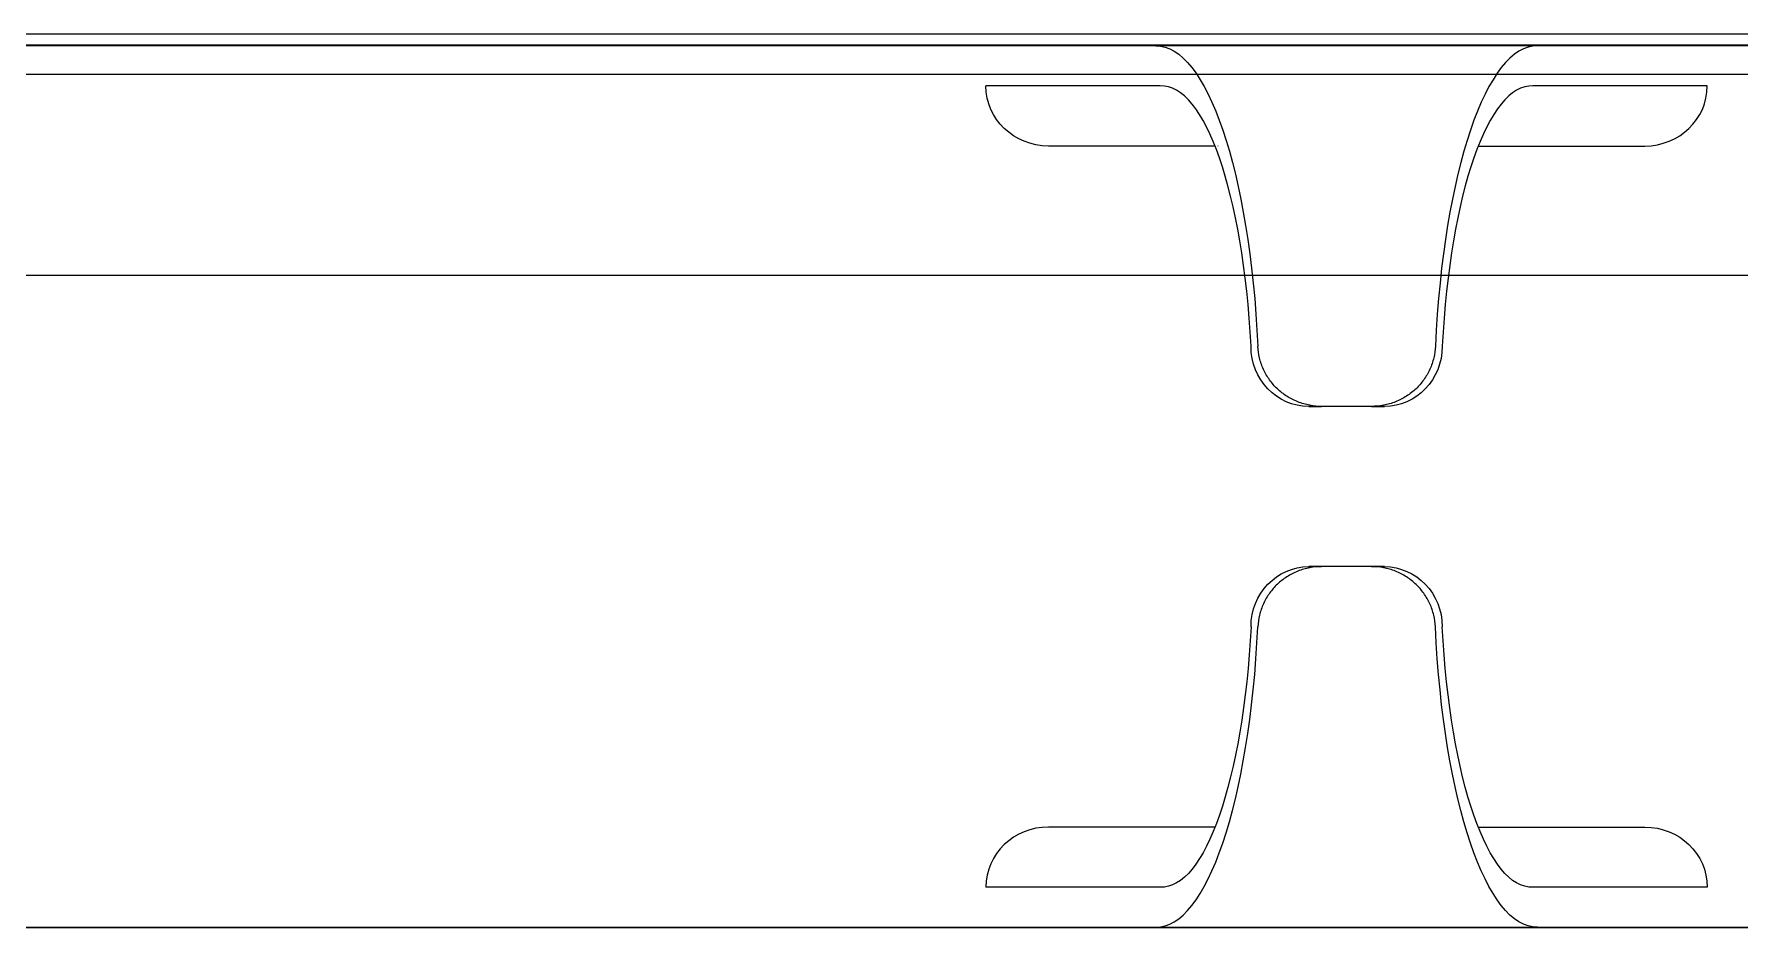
# Model space of a CAD drawing. Header units: millimetres. Extents: x -695119 to 412940, y -249585 to 622758.
# Drawn here: x -471114 to -469338, y 88667 to 89599 of the extents above; entities that cross this region are included whole.
import ezdxf
from ezdxf.enums import TextEntityAlignment as Align

# ---------------------------------------------------------------- set-up
doc = ezdxf.new("R2010")
doc.units = ezdxf.units.MM
doc.layers.add('(АР) Текст', color=7, linetype='Continuous', lineweight=25)
doc.layers.add('_АТ-Имя', color=7, linetype='Continuous')
doc.layers.add('_АТ-Спецификация', color=7, linetype='Continuous')
doc.layers.add('_АТ-Примечания', color=250, linetype='Continuous', plot=False)
doc.layers.add('ЛВС_коммутаторы', color=7, linetype='Continuous', lineweight=25, true_color=0x000000)
doc.styles.add('AT-Шрифт', font='ARIALN.TTF', dxfattribs={"height": 2.5})

# ---------------------------------------------------------------- blocks, each defined once
blk = doc.blocks.new('Органайзер1U')
at = {"lineweight": 9}
for p, q in [((923.66, 419.65, -149.49), (836.72, 419.65, -452.67)), ((1196.43, 419.65, -452.67), (1109.49, 419.65, -149.49)), ((950.95, 389.68, -162.16), (867.91, 389.68, -432.69)), ((1082.2, 389.68, -162.16), (1165.24, 389.68, -432.69)), ((1035.44, 259.79), (997.71, 259.79)), ((997.71, 259.79), (1004.13, 259.79, 22.38)), ((1029.02, 259.79, 22.38), (1035.44, 259.79)), ((1035.44, 179.85), (997.71, 179.85)), ((997.71, 179.85), (1004.13, 179.85, 22.38)), ((1029.02, 179.85, 22.38), (1035.44, 179.85)), ((950.95, 49.96, -162.16), (867.91, 49.96, -432.69)), ((1082.2, 49.96, -162.16), (1165.24, 49.96, -432.69)), ((923.66, 19.98, -149.49), (836.72, 19.98, -452.67)), ((1196.43, 19.98, -452.67), (1109.49, 19.98, -149.49))]:
    blk.add_line(p, q, dxfattribs=at)
at = {"lineweight": 30, "ltscale": 10}
for points in [[(-2403, 439.82), (2403, 439.82)], [(2403, -0.18), (-2403, -0.18)]]:
    blk.add_lwpolyline(points, dxfattribs=at)
at = {"lineweight": 9, "extrusion": (-0.275637, -3.86225e-05, -0.961262)}
blk.add_arc((-289.62, -959.1, -275.02), 29.98, 0.00835, 90.00772, dxfattribs=at)
at = {"lineweight": 9, "extrusion": (0.275637, -3.86225e-05, -0.961262)}
blk.add_arc((289.91, 995.29, 285.4), 29.98, 89.99228, 179.99165, dxfattribs=at)
at = {"lineweight": 9, "extrusion": (-0.275637, 3.86225e-05, -0.961262)}
blk.add_arc((-150.01, -959.04, -275), 29.98, 89.99228, 179.99165, dxfattribs=at)
at = {"lineweight": 9, "extrusion": (0.275637, 3.86225e-05, -0.961262)}
blk.add_arc((149.73, 995.35, 285.41), 29.98, 0.00835, 90.00772, dxfattribs=at)
at = {"lineweight": 9, "extrusion": (0.961262, -6.12038e-17, -0.275637)}
blk.add_ellipse((921.87, 261.52, -155.73), major_axis=(51.08, 0, 178.12), ratio=0.961262, start_param=-1.580604, end_param=-0.159207, dxfattribs=at)
at = {"lineweight": 9, "extrusion": (0.961262, 6.12038e-17, 0.275637)}
for centre, major_axis, start_param, end_param in [((1111.28, 261.52, -155.73), (-51.08, 0, 178.12), -1.580604, -0.159207), ((1108.71, 262.23, -146.76), (-45.15, 0, 157.44), 4.69506, 6.107426)]:
    blk.add_ellipse(centre, major_axis=major_axis, ratio=0.961262, start_param=start_param, end_param=end_param, dxfattribs=at)
at = {"lineweight": 9, "extrusion": (-9.99013e-30, -1.95922e-16, -1)}
blk.add_ellipse((867.91, 419.65, -432.69), major_axis=(-31.18, 0), ratio=0.961262, start_param=-1.570796, end_param=0, dxfattribs=at)
at = {"lineweight": 9, "extrusion": (-0.961262, 6.12038e-17, 0.275637)}
blk.add_ellipse((924.44, 262.23, -146.76), major_axis=(45.15, 0, 157.44), ratio=0.961262, start_param=0.175759, end_param=1.588125, dxfattribs=at)
at = {"lineweight": 9}
for centre, major_axis in [((1165.24, 419.65, -432.69), (31.18, 0)), ((867.91, 19.98, -432.69), (-31.18, 0))]:
    blk.add_ellipse(centre, major_axis=major_axis, ratio=0.961262, start_param=-1.570796, end_param=0, dxfattribs=at)
at = {"lineweight": 9, "extrusion": (-0.961262, -6.12038e-17, 0.275637)}
blk.add_ellipse((921.87, 178.11, -155.73), major_axis=(51.08, 0, 178.12), ratio=0.961262, start_param=-1.580604, end_param=-0.159207, dxfattribs=at)
at = {"lineweight": 9, "extrusion": (0.961262, 6.12038e-17, -0.275637)}
blk.add_ellipse((924.44, 177.4, -146.76), major_axis=(45.15, 0, 157.44), ratio=0.961262, start_param=0.175759, end_param=1.588125, dxfattribs=at)
at = {"lineweight": 9, "extrusion": (-0.961262, 6.12038e-17, -0.275637)}
for centre, major_axis, start_param, end_param in [((1111.28, 178.11, -155.73), (-51.08, 0, 178.12), -1.580604, -0.159207), ((1108.71, 177.4, -146.76), (-45.15, 0, 157.44), 4.69506, 6.107426)]:
    blk.add_ellipse(centre, major_axis=major_axis, ratio=0.961262, start_param=start_param, end_param=end_param, dxfattribs=at)
at = {"lineweight": 9, "extrusion": (9.99013e-30, 1.95922e-16, -1)}
blk.add_ellipse((1165.24, 19.98, -432.69), major_axis=(31.18, 0), ratio=0.961262, start_param=-1.570796, end_param=0, dxfattribs=at)
at = {"lineweight": 9}
for points in [[(952.55, 389.68, -157.48), (952.5, 389.68, -157.48), (952.45, 389.68, -157.47), (952.4, 389.68, -157.45)], [(952.55, 389.68, -157.48), (952.5, 389.68, -157.48), (952.45, 389.68, -157.47), (952.4, 389.68, -157.45)], [(1080.75, 389.68, -157.45), (1080.7, 389.68, -157.47), (1080.65, 389.68, -157.48), (1080.6, 389.68, -157.48)], [(1080.75, 389.68, -157.45), (1080.7, 389.68, -157.47), (1080.65, 389.68, -157.48), (1080.6, 389.68, -157.48)]]:
    blk.add_open_spline(points, degree=3, dxfattribs=at)
for points, knots in [([(1004.13, 259.79, 22.38), (1002.18, 259.79, 22.38), (1000.17, 259.96, 22.39), (996.16, 260.72, 22.39), (994.16, 261.29, 22.39), (990.31, 262.82, 22.39), (988.46, 263.77, 22.38), (985.03, 265.97, 22.34), (983.45, 267.23, 22.31), (980.65, 269.89, 22.2), (979.33, 271.38, 22.13), (976.99, 274.65, 21.92), (975.96, 276.41, 21.78), (974.26, 280.11, 21.43), (973.59, 282.03, 21.22), (972.66, 285.92, 20.73), (972.39, 287.87, 20.44), (972.3, 289.76, 20.14)], [18.612291, 18.612291, 18.612291, 18.612291, 19.195929, 19.195929, 19.779566, 19.779566, 20.363204, 20.363204, 20.946842, 20.946842, 21.522754, 21.522754, 22.098666, 22.098666, 22.674578, 22.674578, 23.250457, 23.250457, 23.250457, 23.250457]), ([(1060.85, 289.76, 20.14), (1060.76, 287.88, 20.44), (1060.49, 285.93, 20.72), (1059.56, 282.07, 21.21), (1058.9, 280.14, 21.43), (1057.22, 276.46, 21.77), (1056.2, 274.7, 21.91), (1053.87, 271.45, 22.12), (1052.56, 269.95, 22.2), (1049.77, 267.28, 22.3), (1048.18, 266.02, 22.34), (1044.74, 263.8, 22.38), (1042.89, 262.84, 22.39), (1039.03, 261.3, 22.39), (1037.02, 260.72, 22.39), (1033, 259.97, 22.39), (1030.97, 259.79, 22.38), (1029.02, 259.79, 22.38)], [4.570415, 4.570415, 4.570415, 4.570415, 5.143883, 5.143883, 5.717385, 5.717385, 6.290887, 6.290887, 6.864388, 6.864388, 7.450436, 7.450436, 8.036484, 8.036484, 8.622531, 8.622531, 9.208579, 9.208579, 9.208579, 9.208579]), ([(1004.13, 179.85, 22.38), (1002.18, 179.85, 22.38), (1000.17, 179.67, 22.39), (996.16, 178.92, 22.39), (994.16, 178.34, 22.39), (990.31, 176.82, 22.39), (988.46, 175.87, 22.38), (985.03, 173.66, 22.34), (983.45, 172.41, 22.31), (980.65, 169.75, 22.2), (979.33, 168.25, 22.13), (976.99, 164.99, 21.92), (975.96, 163.22, 21.78), (974.26, 159.53, 21.43), (973.59, 157.6, 21.22), (972.66, 153.72, 20.73), (972.39, 151.77, 20.44), (972.3, 149.87, 20.14)], [18.612291, 18.612291, 18.612291, 18.612291, 19.195929, 19.195929, 19.779566, 19.779566, 20.363204, 20.363204, 20.946842, 20.946842, 21.522754, 21.522754, 22.098666, 22.098666, 22.674578, 22.674578, 23.250457, 23.250457, 23.250457, 23.250457]), ([(1060.85, 149.87, 20.14), (1060.76, 151.76, 20.44), (1060.49, 153.7, 20.72), (1059.56, 157.57, 21.21), (1058.9, 159.49, 21.43), (1057.22, 163.17, 21.77), (1056.2, 164.93, 21.91), (1053.87, 168.19, 22.12), (1052.56, 169.68, 22.2), (1049.77, 172.35, 22.3), (1048.18, 173.62, 22.34), (1044.74, 175.84, 22.38), (1042.89, 176.8, 22.39), (1039.03, 178.33, 22.39), (1037.02, 178.91, 22.39), (1033, 179.67, 22.39), (1030.97, 179.85, 22.38), (1029.02, 179.85, 22.38)], [4.570415, 4.570415, 4.570415, 4.570415, 5.143883, 5.143883, 5.717385, 5.717385, 6.290887, 6.290887, 6.864388, 6.864388, 7.450436, 7.450436, 8.036484, 8.036484, 8.622531, 8.622531, 9.208579, 9.208579, 9.208579, 9.208579])]:
    blk.add_open_spline(points, degree=3, knots=knots, dxfattribs=at)
blk = doc.blocks.new('dpol-1U')
at = {"ltscale": 100}
blk.add_line((20.936, -36.817), (461.664, -36.817), dxfattribs=at)
blk.add_lwpolyline([(20.936, -46.817), (461.664, -46.817), (461.664, -34.817), (20.936, -34.817)], close=True, dxfattribs=at)
at = {"layer": '_АТ-Имя', "ltscale": 100, "style": 'AT-Шрифт', "flags": 8}
blk.add_attdef('NUMBER', text='', height=20, dxfattribs=at).set_placement((-16, -24.817), align=Align.RIGHT)
at = {"layer": '_АТ-Примечания', "ltscale": 100, "style": 'AT-Шрифт', "flags": 1}
for tag, p in [('DIMENSIONS', (487.6, -37.344)), ('COMMENT1', (487.6, -43.817)), ('COMMENT2', (487.6, -49.344)), ('COMMENT3', (487.6, -54.872))]:
    blk.add_attdef(tag, p, '', height=3, dxfattribs=at)
at = {"layer": '_АТ-Спецификация', "ltscale": 100, "style": 'AT-Шрифт'}
for tag, p, height, flags in [('NUM', (487.6, 4.183), 3, 1), ('NAME', (487.6, -1.817), 3, 1), ('DESCRIPTION', (487.6, -7.817), 3, 1), ('MARK', (571.3, -24.817), 20, 8), ('CODE', (487.6, -13.817), 3, 1), ('MADEBY', (487.6, -19.817), 3, 1), ('POSITION', (487.6, -25.817), 3, 1), ('POSITION2', (487.6, -31.817), 3, 1)]:
    blk.add_attdef(tag, p, '', height=height, dxfattribs=dict(at, flags=flags))

msp = doc.modelspace()

# ---------------------------------------------------------------- linework, layer by layer
at = {"layer": 'ЛВС_коммутаторы', "lineweight": 30, "elevation": -630.791}
msp.add_lwpolyline([(-466839.351, 89587.864), (-476876.367, 89587.864)], dxfattribs=at)

# ---------------------------------------------------------------- block references
at = {"layer": '(АР) Текст', "color": 7, "lineweight": 15, "xscale": 2.088434580721072, "yscale": 2.088434580721072, "zscale": 2.088434580721072}
msp.add_blockref('Органайзер1U', (-471870.287, 88668.818), dxfattribs=at)

# ---------------------------------------------------------------- next in the draw order: block references
at = {"layer": '(АР) Текст', "color": 7, "lineweight": 15, "xscale": 20.94190907707709, "yscale": 20.94190907707709, "zscale": 20.94190907707709}
msp.add_blockref('dpol-1U', (-476894.015, 90328.373), dxfattribs=at)

doc.saveas('drawing.dxf')
